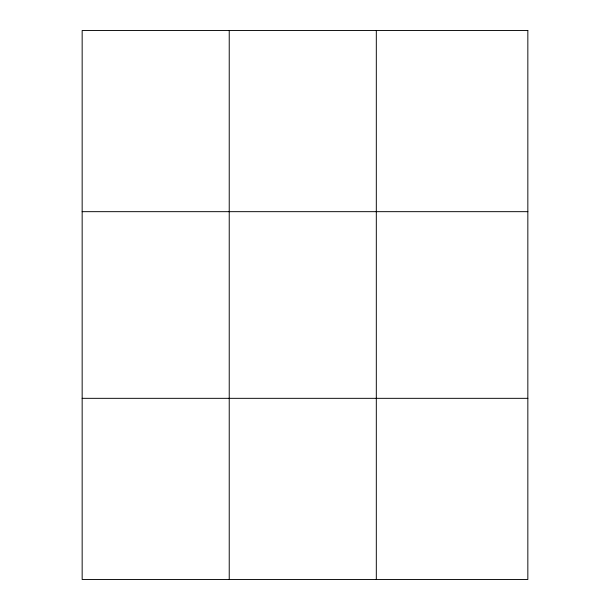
<?xml version="1.0" encoding="UTF-8"?>
<svg xmlns="http://www.w3.org/2000/svg" width="610" height="610" viewBox="0 0 610 610"><rect width="100%" height="100%" fill="white"/><g stroke="black" fill="none" stroke-linecap="round" stroke-linejoin="round"><path stroke-width="0.91" d="M229.23 30.5L229.23 579.5M376.309 30.5L376.309 579.5M82.159 211.67L527.841 211.67M82.159 398.33L527.841 398.33M527.841 30.5L527.841 579.5L82.159 579.5L82.159 30.5L527.841 30.5"/></g></svg>
